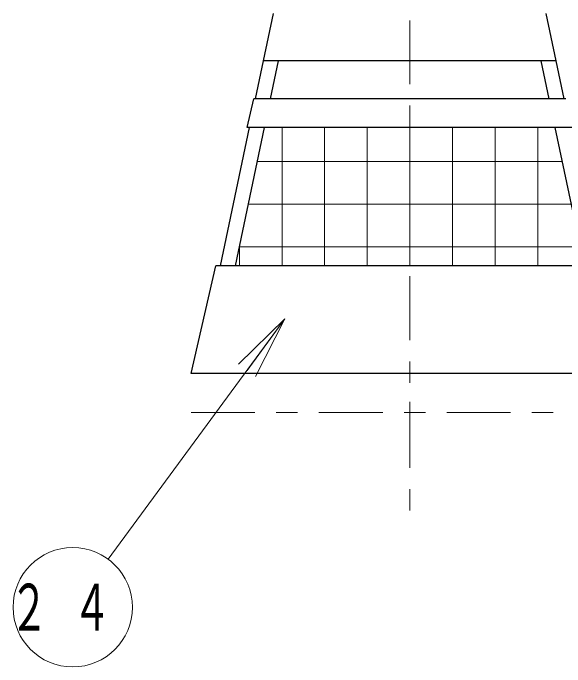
# Model space of a CAD drawing. Units: millimetres on the paper, scale 1:50. Extents: x -385 to 840, y 0 to 267.
# Drawn here: x -240.31 to -214.41, y 140.8 to 171.47 of the extents above; entities that cross this region are included whole.
import ezdxf

# ---------------------------------------------------------------- set-up
doc = ezdxf.new("R2010")
doc.units = ezdxf.units.MM
doc.linetypes.add('USER2', pattern=[6, 3, -1, 1, -1])
doc.layers.add('1_50', color=7, linetype='Continuous', lineweight=25)
doc.styles.add('ＭＳ ゴシック', font='')
doc.styles.get('ＭＳ ゴシック').set_extended_font_data('MS Gothic')

msp = doc.modelspace()

# ---------------------------------------------------------------- linework, layer by layer
at = {"layer": '1_50', "linetype": 'USER2', "lineweight": 13}
for p, q in [((-221.685, 183.133), (-221.685, 147.978)), ((-221.685, 151.933), (-221.685, 153.233)), ((-231.956, 152.733), (-211.415, 152.733))]:
    msp.add_line(p, q, dxfattribs=at)
at = {"layer": '1_50', "color": 4}
for p, q in [((-228.548, 169.236), (-228.081, 171.459)), ((-214.823, 169.236), (-215.29, 171.459)), ((-228.922, 167.454), (-228.548, 169.236)), ((-214.823, 169.236), (-228.548, 169.236)), ((-228.227, 167.454), (-227.853, 169.236)), ((-215.144, 167.454), (-215.518, 169.236)), ((-214.449, 167.454), (-214.823, 169.236)), ((-229.315, 166.099), (-229.004, 167.454)), ((-214.366, 167.454), (-229.004, 167.454)), ((-230.567, 159.623), (-229.207, 166.099)), ((-229.872, 159.623), (-228.512, 166.099)), ((-214.056, 166.099), (-229.315, 166.099)), ((-213.499, 159.623), (-214.859, 166.099)), ((-231.956, 154.561), (-230.797, 159.623)), ((-212.574, 159.623), (-230.797, 159.623)), ((-211.415, 154.561), (-231.956, 154.561))]:
    msp.add_line(p, q, dxfattribs=at)
at = {"layer": '1_50', "color": 4, "lineweight": 13}
for p, q in [((-227.685, 159.623), (-227.685, 166.099)), ((-225.685, 159.623), (-225.685, 166.099)), ((-223.685, 159.623), (-223.685, 166.099)), ((-221.685, 159.623), (-221.685, 166.099)), ((-219.685, 159.623), (-219.685, 166.099)), ((-217.685, 159.623), (-217.685, 166.099)), ((-215.685, 159.623), (-215.685, 166.099)), ((-214.526, 164.513), (-228.845, 164.513)), ((-214.106, 162.513), (-229.265, 162.513)), ((-213.686, 160.513), (-229.685, 160.513)), ((-229.685, 159.623), (-229.685, 160.512))]:
    msp.add_line(p, q, dxfattribs=at)
at = {"layer": '1_50', "lineweight": 13}
for p, q in [((-227.55, 157.13), (-235.847, 145.854)), ((-229.731, 155.01), (-227.55, 157.13)), ((-227.55, 157.13), (-229.328, 154.713)), ((-227.55, 157.13), (-228.925, 154.417))]:
    msp.add_line(p, q, dxfattribs=at)
msp.add_circle((-237.507, 143.599), 2.8, dxfattribs=at)

# ---------------------------------------------------------------- texts
at = {"layer": '1_50', "insert": (-237.507, 143.599), "char_height": 2.199, "attachment_point": 5, "style": 'ＭＳ ゴシック'}
msp.add_mtext('\\T1.64;\\W0.6;２４', dxfattribs=at)

doc.saveas('drawing.dxf')
